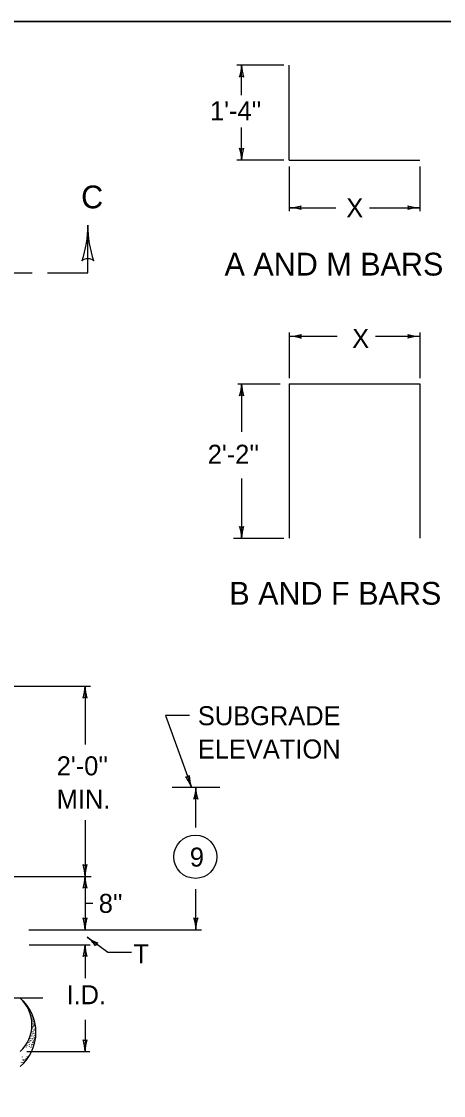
# Model space of a CAD drawing. Extents: x 1007 to 1035.5, y 1000.5 to 1021.5.
# Drawn here: x 1015.45 to 1019.89, y 1010.2 to 1021.5 of the extents above; entities that cross this region are included whole.
import ezdxf

# ---------------------------------------------------------------- set-up
doc = ezdxf.new("R2010")
doc.units = 0
for name, color, linetype in [('Level 1', 7, 'Continuous'), ('Level 10', 7, 'Continuous'), ('Level 11', 7, 'Continuous')]:
    doc.layers.add(name, color=color, linetype=linetype)

msp = doc.modelspace()

# ---------------------------------------------------------------- linework, layer by layer
at = {"layer": 'Level 1'}
for p, q in [((1018.208, 1021.041), (1017.711, 1021.041)), ((1017.762, 1020.725), (1017.762, 1021.041)), ((1018.262, 1020.041), (1018.262, 1021.041)), ((1017.762, 1020.041), (1017.762, 1020.383)), ((1018.208, 1020.041), (1017.711, 1020.041)), ((1018.262, 1020.041), (1019.637, 1020.041)), ((1018.262, 1019.973), (1018.262, 1019.504)), ((1019.637, 1019.973), (1019.637, 1019.504)), ((1018.262, 1019.541), (1018.753, 1019.541)), ((1019.106, 1019.541), (1019.637, 1019.541)), ((1016.146, 1018.856), (1016.146, 1019.356)), ((1014.962, 1018.856), (1015.559, 1018.856)), ((1015.72, 1018.856), (1016.146, 1018.856)), ((1018.262, 1018.227), (1018.262, 1017.748)), ((1019.637, 1018.227), (1019.637, 1017.748)), ((1018.262, 1018.188), (1018.768, 1018.188)), ((1019.171, 1018.188), (1019.637, 1018.188)), ((1017.723, 1017.688), (1018.167, 1017.688)), ((1017.762, 1017.688), (1017.762, 1017.182)), ((1018.262, 1017.688), (1019.637, 1017.688)), ((1018.262, 1017.688), (1018.262, 1016.063)), ((1019.637, 1017.688), (1019.637, 1016.063)), ((1017.762, 1016.691), (1017.762, 1016.063)), ((1017.677, 1016.063), (1018.208, 1016.063)), ((1013.063, 1014.506), (1016.173, 1014.506)), ((1016.116, 1014.506), (1016.116, 1013.892)), ((1017.213, 1014.199), (1016.963, 1014.199)), ((1016.963, 1014.199), (1017.234, 1013.444)), ((1017.032, 1013.444), (1017.532, 1013.444)), ((1017.282, 1013.019), (1017.282, 1013.444)), ((1016.116, 1013.098), (1016.116, 1012.506)), ((1014.658, 1012.506), (1016.181, 1012.506)), ((1016.116, 1012.506), (1016.116, 1011.944)), ((1017.282, 1011.944), (1017.282, 1012.373)), ((1016.116, 1012.225), (1016.199, 1012.225)), ((1015.525, 1011.944), (1017.342, 1011.944)), ((1015.53, 1011.787), (1016.17, 1011.787)), ((1016.116, 1011.787), (1016.116, 1011.436)), ((1016.354, 1011.706), (1016.139, 1011.865)), ((1016.604, 1011.706), (1016.354, 1011.706)), ((1015.671, 1011.225), (1015.029, 1011.225)), ((1015.536, 1011.097), (1015.535, 1011.099)), ((1015.556, 1011.04), (1015.554, 1011.042)), ((1015.561, 1011.015), (1015.56, 1011.017)), ((1015.561, 1011.002), (1015.56, 1011.004)), ((1015.565, 1011.007), (1015.564, 1011.009)), ((1015.565, 1010.986), (1015.564, 1010.988)), ((1015.568, 1011.032), (1015.566, 1011.028)), ((1015.573, 1011), (1015.571, 1011.003)), ((1015.574, 1010.975), (1015.573, 1010.977)), ((1015.575, 1010.977), (1015.574, 1010.979)), ((1015.579, 1011.009), (1015.578, 1011.006)), ((1016.116, 1010.996), (1016.116, 1010.662)), ((1015.561, 1010.867), (1015.56, 1010.869)), ((1015.563, 1010.899), (1015.562, 1010.901)), ((1015.566, 1010.919), (1015.565, 1010.921)), ((1015.568, 1010.952), (1015.566, 1010.954)), ((1015.568, 1010.873), (1015.567, 1010.87)), ((1015.569, 1010.919), (1015.568, 1010.921)), ((1015.57, 1010.887), (1015.569, 1010.889)), ((1015.572, 1010.964), (1015.57, 1010.961)), ((1015.573, 1010.925), (1015.571, 1010.927)), ((1015.573, 1010.852), (1015.571, 1010.854)), ((1015.58, 1010.944), (1015.578, 1010.946)), ((1015.58, 1010.938), (1015.578, 1010.94)), ((1015.581, 1010.912), (1015.58, 1010.914)), ((1015.581, 1010.888), (1015.58, 1010.89)), ((1015.582, 1010.953), (1015.581, 1010.955)), ((1015.582, 1010.866), (1015.581, 1010.868)), ((1015.583, 1010.9), (1015.582, 1010.902)), ((1015.588, 1010.929), (1015.586, 1010.931)), ((1015.592, 1010.885), (1015.592, 1010.889)), ((1015.512, 1010.74), (1015.511, 1010.742)), ((1015.522, 1010.755), (1015.52, 1010.757)), ((1015.534, 1010.762), (1015.533, 1010.764)), ((1015.538, 1010.775), (1015.537, 1010.777)), ((1015.543, 1010.797), (1015.541, 1010.799)), ((1015.547, 1010.751), (1015.546, 1010.753)), ((1015.551, 1010.781), (1015.549, 1010.783)), ((1015.552, 1010.825), (1015.551, 1010.827)), ((1015.554, 1010.803), (1015.553, 1010.805)), ((1015.562, 1010.758), (1015.56, 1010.76)), ((1015.562, 1010.847), (1015.561, 1010.849)), ((1015.563, 1010.794), (1015.562, 1010.796)), ((1015.565, 1010.797), (1015.563, 1010.799)), ((1015.568, 1010.829), (1015.566, 1010.826)), ((1015.568, 1010.75), (1015.566, 1010.752)), ((1015.572, 1010.762), (1015.57, 1010.759)), ((1015.573, 1010.777), (1015.572, 1010.779)), ((1015.579, 1010.82), (1015.578, 1010.822)), ((1015.579, 1010.807), (1015.578, 1010.804)), ((1015.581, 1010.769), (1015.58, 1010.771)), ((1015.584, 1010.785), (1015.582, 1010.787)), ((1015.585, 1010.794), (1015.583, 1010.796)), ((1015.587, 1010.812), (1015.585, 1010.814)), ((1015.588, 1010.832), (1015.586, 1010.834)), ((1015.592, 1010.85), (1015.59, 1010.852)), ((1015.501, 1010.709), (1015.5, 1010.711)), ((1015.503, 1010.662), (1016.165, 1010.662)), ((1015.509, 1010.723), (1015.508, 1010.725)), ((1015.531, 1010.716), (1015.529, 1010.718)), ((1015.532, 1010.735), (1015.531, 1010.738)), ((1015.551, 1010.706), (1015.549, 1010.708)), ((1015.552, 1010.719), (1015.551, 1010.721)), ((1015.555, 1010.738), (1015.553, 1010.74)), ((1015.568, 1010.734), (1015.566, 1010.736)), ((1015.573, 1010.723), (1015.571, 1010.725)), ((1015.449, 1010.549), (1015.448, 1010.551)), ((1015.453, 1010.578), (1015.451, 1010.58)), ((1015.459, 1010.604), (1015.457, 1010.606)), ((1015.462, 1010.549), (1015.461, 1010.551)), ((1015.464, 1010.571), (1015.462, 1010.567)), ((1015.47, 1010.581), (1015.468, 1010.583)), ((1015.483, 1010.583), (1015.482, 1010.579)), ((1015.486, 1010.568), (1015.486, 1010.572)), ((1015.496, 1010.595), (1015.494, 1010.591)), ((1015.507, 1010.607), (1015.505, 1010.609))]:
    msp.add_line(p, q, dxfattribs=at)
msp.add_circle((1017.276, 1012.712), 0.227, dxfattribs=at)
for centre, radius, start, end in [((1017.371, 1021.041), 0.391, 341.3472, 359.9939), ((1018.153, 1021.041), 0.391, 180, 198.6688), ((1018.153, 1021.041), 0.391, 179.9878, 180), ((1017.762, 1020.892), 0.0313, 48.7746, 130.8913), ((1017.762, 1020.19), 0.0313, 228.7746, 310.8913), ((1017.371, 1020.041), 0.391, 0, 18.6688), ((1018.153, 1020.041), 0.391, 161.3472, 179.9939), ((1017.371, 1020.041), 0.391, 359.9878, 0), ((1018.262, 1019.932), 0.391, 270, 288.6688), ((1018.411, 1019.541), 0.0313, 138.7746, 220.8913), ((1019.489, 1019.541), 0.0313, 318.7746, 40.8913), ((1019.637, 1019.932), 0.391, 251.3472, 269.9939), ((1018.262, 1019.15), 0.391, 71.3472, 89.9939), ((1018.262, 1019.932), 0.391, 269.9878, 270), ((1019.637, 1019.15), 0.391, 90, 108.6688), ((1019.637, 1019.15), 0.391, 89.9878, 90), ((1014.974, 1019.356), 1.172, 341.3472, 359.9939), ((1017.317, 1019.356), 1.172, 180, 198.6688), ((1017.317, 1019.356), 1.172, 179.9878, 180), ((1016.145, 1018.91), 0.0938, 48.7746, 130.8913), ((1018.262, 1018.578), 0.391, 270, 288.6688), ((1018.411, 1018.187), 0.0313, 138.7746, 220.8913), ((1019.489, 1018.188), 0.0313, 318.7746, 40.8913), ((1019.637, 1018.578), 0.391, 251.3472, 269.9939), ((1018.262, 1018.578), 0.391, 269.9878, 270), ((1018.262, 1017.797), 0.391, 71.3472, 89.9939), ((1019.637, 1017.797), 0.391, 90, 108.6688), ((1019.637, 1017.797), 0.391, 89.9878, 90), ((1017.371, 1017.688), 0.391, 341.3472, 359.9939), ((1018.153, 1017.688), 0.391, 180, 198.6688), ((1018.153, 1017.688), 0.391, 179.9878, 180), ((1017.762, 1017.539), 0.0313, 48.7746, 130.8913), ((1017.762, 1016.211), 0.0313, 228.7746, 310.8913), ((1017.371, 1016.063), 0.391, 0, 18.6688), ((1018.153, 1016.063), 0.391, 161.3472, 179.9939), ((1017.371, 1016.063), 0.391, 359.9878, 0), ((1015.725, 1014.506), 0.391, 341.3472, 359.9939), ((1016.507, 1014.506), 0.391, 180, 198.6688), ((1016.507, 1014.506), 0.391, 179.9878, 180), ((1016.116, 1014.358), 0.0313, 48.7746, 130.8913), ((1017.184, 1013.584), 0.0313, 248.5108, 330.6275), ((1017.602, 1013.576), 0.391, 181.0834, 199.7301), ((1016.866, 1013.312), 0.391, 19.7362, 38.405), ((1016.866, 1013.312), 0.391, 19.724, 19.7362), ((1016.891, 1013.444), 0.391, 341.3472, 359.9939), ((1017.672, 1013.444), 0.391, 180, 198.6688), ((1017.672, 1013.444), 0.391, 179.9878, 180), ((1017.281, 1013.295), 0.0313, 48.7746, 130.8913), ((1016.116, 1012.655), 0.0313, 228.7746, 310.8913), ((1015.725, 1012.506), 0.391, 0, 18.6688), ((1016.507, 1012.506), 0.391, 161.3472, 179.9939), ((1015.725, 1012.506), 0.391, 341.3472, 359.9939), ((1016.507, 1012.506), 0.391, 180, 198.6688), ((1016.507, 1012.506), 0.391, 179.9878, 180), ((1015.725, 1012.506), 0.391, 359.9878, 0), ((1016.116, 1012.358), 0.0313, 48.7746, 130.8913), ((1016.116, 1012.092), 0.0313, 228.7746, 310.8913), ((1015.725, 1011.944), 0.391, 0, 18.6688), ((1016.507, 1011.944), 0.391, 161.3472, 179.9939), ((1017.282, 1012.092), 0.0313, 228.7746, 310.8913), ((1016.891, 1011.944), 0.391, 0, 18.6688), ((1017.672, 1011.944), 0.391, 161.3472, 179.9939), ((1015.725, 1011.944), 0.391, 359.9878, 0), ((1016.891, 1011.944), 0.391, 359.9878, 0), ((1015.725, 1011.787), 0.391, 341.3472, 359.9939), ((1016.507, 1011.787), 0.391, 179.9878, 180), ((1016.507, 1011.787), 0.391, 180, 198.6688), ((1016.37, 1012.179), 0.391, 233.6149, 252.2837), ((1016.37, 1012.179), 0.391, 233.6027, 233.6149), ((1015.907, 1011.55), 0.391, 34.9621, 53.6088), ((1016.258, 1011.776), 0.0313, 102.3895, 184.5062), ((1016.116, 1011.639), 0.0313, 48.7746, 130.8913), ((1015.179, 1010.944), 0.379, 312.0943, 47.9057), ((1015.13, 1010.866), 0.47, 310.1728, 49.8272), ((1016.116, 1010.811), 0.0313, 228.7746, 310.8913), ((1015.725, 1010.662), 0.391, 0, 18.6688), ((1016.507, 1010.662), 0.391, 161.3472, 179.9939), ((1015.725, 1010.662), 0.391, 359.9878, 0)]:
    msp.add_arc(centre, radius, start, end, dxfattribs=at)
at = {"layer": 'Level 10'}
msp.add_line((1007, 1021.5), (1035.5, 1021.5), dxfattribs=at)
at = {"layer": 'Level 11'}
msp.add_lwpolyline([(1007, 1000.5), (1035.5, 1000.5), (1035.5, 1021.5), (1007, 1021.5)], close=True, dxfattribs=at)

# ---------------------------------------------------------------- texts
at = {"layer": 'Level 1'}
for s, height, p in [("1'-4''", 0.2, (1017.43, 1020.461)), ('C', 0.24, (1016.075, 1019.534)), ('X', 0.2, (1018.863, 1019.439)), ('A AND M BARS', 0.24, (1017.583, 1018.827)), ('X', 0.2, (1018.925, 1018.066)), ("2'-2''", 0.2, (1017.406, 1016.847)), ('B AND F BARS', 0.24, (1017.633, 1015.364)), ('SUBGRADE', 0.2, (1017.302, 1014.096)), ('ELEVATION', 0.2, (1017.302, 1013.746)), ("2'-0''", 0.2, (1015.818, 1013.569)), ('MIN.', 0.2, (1015.818, 1013.219)), ('9', 0.2, (1017.218, 1012.609)), ("8''", 0.2, (1016.26, 1012.122)), ('T', 0.2, (1016.624, 1011.592)), ('I.D.', 0.2, (1015.921, 1011.161))]:
    msp.add_text(s, height=height, dxfattribs=at).set_placement(p)

doc.saveas('drawing.dxf')
